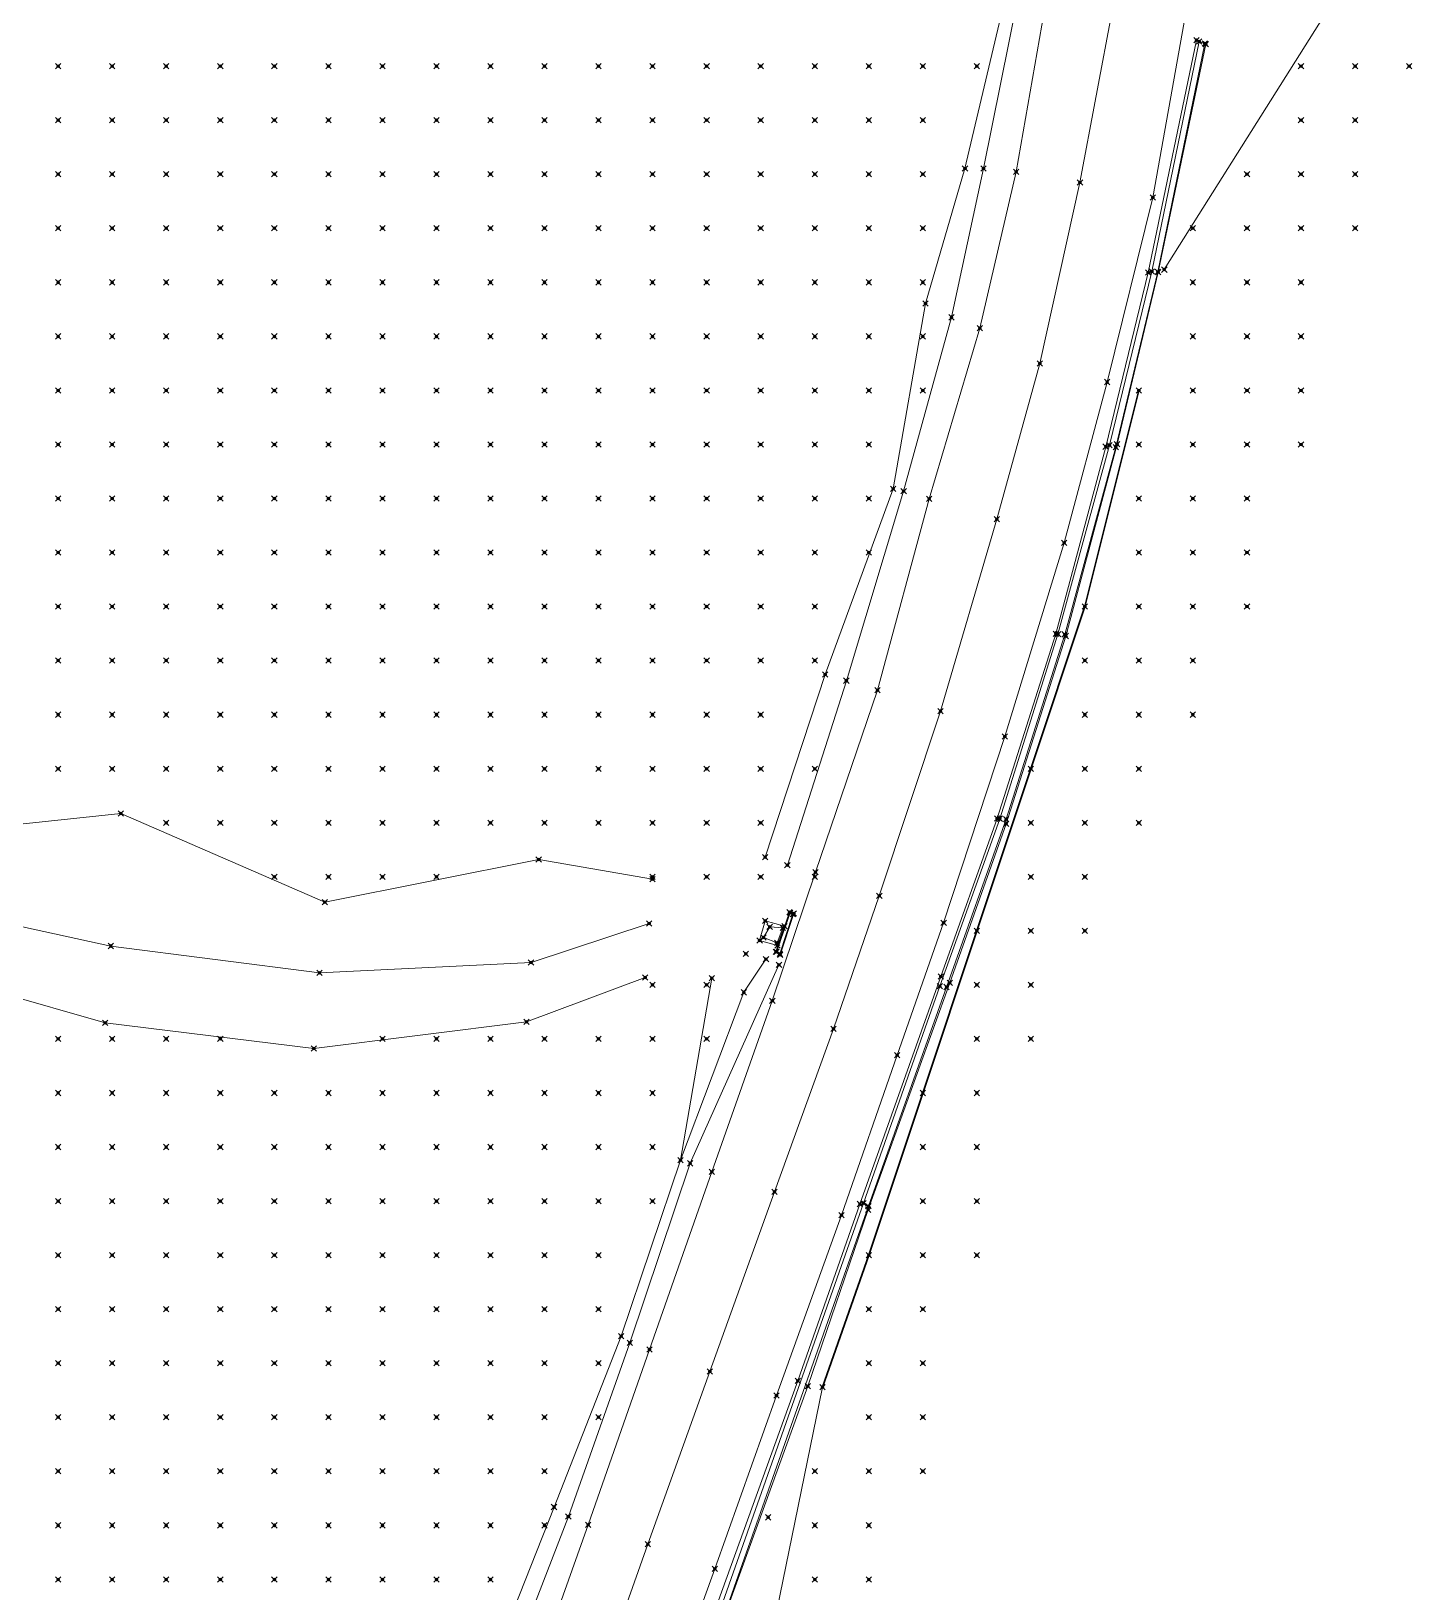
# Model space of a CAD drawing. Header units: metres. Extents: x 441556 to 446409, y 432338 to 461058.
# Drawn here: x 442507.4 to 442584, y 455935.6 to 456022.2 of the extents above; entities that cross this region are included whole.
import ezdxf

# ---------------------------------------------------------------- set-up
doc = ezdxf.new("R2010")
doc.units = ezdxf.units.M
doc.header["$MEASUREMENT"] = 0
doc.header["$PDMODE"] = 35
doc.header["$PDSIZE"] = 0.15
for name, color, linetype, lineweight in [('DTM-BRE-RevN_GRP_ CAROSABIL', 2, 'Continuous', 0), ('DTM-BRE-RevN_GRP_AX', 2, 'Continuous', 0), ('DTM-BRE-RevN_GRP_CAMERA CADERE JOS', 2, 'Continuous', 0), ('DTM-BRE-RevN_GRP_CAMERA CADERE SUS', 2, 'Continuous', 0), ('DTM-BRE-RevN_GRP_FIRUL APEI', 2, 'Continuous', 0), ('DTM-BRE-RevN_GRP_PARAPET BETON_JOS', 2, 'Continuous', 0), ('DTM-BRE-RevN_GRP_PARAPET BETON_SUS', 2, 'Continuous', 0), ('DTM-BRE-RevN_GRP_RAU', 2, 'Continuous', 0), ('DTM-BRE-RevN_GRP_TALUZ SUS', 2, 'Continuous', 0), ('DTM-BRE-RevN_YP_RevG', 1, 'Continuous', 0), ('DTM-BRE-RevN_YP_RevK_0YP', 1, 'Continuous', 0), ('DTM-BRE-RevN_YP_RevN', 1, 'Continuous', 30), ('DTM-NOK-RevN_LIDAR_co_lidar', 91, 'Continuous', 0), ('DTM-NOK-RevN_RTK', 32, 'Continuous', 0)]:
    doc.layers.add(name, color=color, linetype=linetype, lineweight=lineweight)

msp = doc.modelspace()

# ---------------------------------------------------------------- linework, layer by layer
at = {"layer": 'DTM-BRE-RevN_GRP_ CAROSABIL'}
for p, q in [((442563.741, 456024.034, 364.2799987792969), (442562.065, 456014.399, 364.4129943847656)), ((442571.392, 456022.703, 364.6199951171875), (442569.65, 456012.975, 364.7030029296875)), ((442562.065, 456014.399, 364.4129943847656), (442560.048, 456005.731, 364.3429870605469)), ((442569.65, 456012.975, 364.7030029296875), (442567.119, 456002.736, 364.6130065917969)), ((442560.048, 456005.731, 364.3429870605469), (442557.232, 455996.249, 364.4140014648438)), ((442567.119, 456002.736, 364.6130065917969), (442564.722, 455993.815, 364.6489868164062)), ((442557.232, 455996.249, 364.4140014648438), (442554.363, 455985.63, 364.4849853515625)), ((442564.722, 455993.815, 364.6489868164062), (442561.427, 455983.069, 364.6719970703125)), ((442554.363, 455985.63, 364.4849853515625), (442550.917, 455975.53, 364.5740051269531)), ((442561.427, 455983.069, 364.6719970703125), (442558.037, 455972.726, 364.7439880371094)), ((442550.917, 455975.53, 364.5740051269531), (442548.527, 455968.39, 364.6780090332031)), ((442558.037, 455972.726, 364.7439880371094), (442555.458, 455965.377, 364.7940063476562)), ((442548.527, 455968.39, 364.6780090332031), (442545.172, 455958.9, 364.7139892578125)), ((442555.458, 455965.377, 364.7940063476562), (442552.363, 455956.503, 364.8670043945312)), ((442545.172, 455958.9, 364.7139892578125), (442541.715, 455949.044, 364.7990112304688)), ((442552.363, 455956.503, 364.8670043945312), (442548.76, 455946.488, 364.8949890136719)), ((442541.715, 455949.044, 364.7990112304688), (442538.301, 455939.31, 364.8710021972656)), ((442548.76, 455946.488, 364.8949890136719), (442545.33, 455936.868, 364.8729858398438)), ((442538.301, 455939.31, 364.8710021972656), (442534.444, 455928.457, 365.0409851074219)), ((442545.33, 455936.868, 364.8729858398438), (442541.472, 455926.084, 364.9070129394531))]:
    msp.add_line(p, q, dxfattribs=at)
at = {"layer": 'DTM-BRE-RevN_GRP_AX'}
for p, q in [((442565.6040000001, 456013.808, 364.4349975585938), (442567.407, 456023.435, 364.3869934082031)), ((442563.382, 456003.769, 364.5329895019531), (442565.6040000001, 456013.808, 364.4349975585938)), ((442560.989, 455995.128, 364.5690002441406), (442563.382, 456003.769, 364.5329895019531)), ((442557.862, 455984.462, 364.5679931640625), (442560.989, 455995.128, 364.5690002441406)), ((442554.466, 455974.22, 364.6589965820312), (442557.862, 455984.462, 364.5679931640625)), ((442551.927, 455966.843, 364.718994140625), (442554.466, 455974.22, 364.6589965820312)), ((442548.654, 455957.798, 364.8219909667969), (442551.927, 455966.843, 364.718994140625)), ((442545.055, 455947.824, 364.8139953613281), (442548.654, 455957.798, 364.8219909667969)), ((442541.622, 455938.232, 364.9830017089844), (442545.055, 455947.824, 364.8139953613281)), ((442537.694, 455927.2670000001, 364.9129943847656), (442541.622, 455938.232, 364.9830017089844))]:
    msp.add_line(p, q, dxfattribs=at)
at = {"layer": 'DTM-BRE-RevN_GRP_CAMERA CADERE JOS'}
for p, q in [((442548.044, 455971.91, 362.5199890136719), (442548.381, 455972.495, 362.7309875488281)), ((442548.381, 455972.495, 362.7309875488281), (442549.112, 455972.446, 362.7019958496094)), ((442549.112, 455972.446, 362.7019958496094), (442548.794, 455971.614, 362.7109985351562)), ((442548.794, 455971.614, 362.7109985351562), (442548.044, 455971.91, 362.5199890136719))]:
    msp.add_line(p, q, dxfattribs=at)
at = {"layer": 'DTM-BRE-RevN_GRP_CAMERA CADERE SUS'}
for p, q in [((442547.824, 455971.747, 364.4970092773438), (442548.136, 455972.837, 364.3909912109375)), ((442548.136, 455972.837, 364.3909912109375), (442549.208, 455972.537, 364.5010070800781)), ((442549.208, 455972.537, 364.5010070800781), (442548.813, 455971.473, 364.5690002441406)), ((442548.813, 455971.473, 364.5690002441406), (442547.824, 455971.747, 364.4970092773438))]:
    msp.add_line(p, q, dxfattribs=at)
at = {"layer": 'DTM-BRE-RevN_GRP_FIRUL APEI'}
for p, q in [((442500.301, 455973.947, 404.9100036621094), (442511.809, 455971.436, 396.5960083007812)), ((442535.132, 455970.523, 377.4540100097656), (442541.693, 455972.684, 365.0920104980469)), ((442511.809, 455971.436, 396.5960083007812), (442523.393, 455969.948, 388.1969909667969)), ((442523.393, 455969.948, 388.1969909667969), (442535.132, 455970.523, 377.4540100097656))]:
    msp.add_line(p, q, dxfattribs=at)
at = {"layer": 'DTM-BRE-RevN_GRP_PARAPET BETON_JOS'}
for p, q in [((442569.392, 456008.815, 364.6919860839844), (442572.075, 456021.708, 364.6409912109375)), ((442572.075, 456021.708, 364.6409912109375), (442572.597, 456021.483, 365.0150146484375)), ((442572.597, 456021.483, 365.0150146484375), (442569.947, 456008.828, 364.7510070800781)), ((442567.032, 455999.148, 364.7099914550781), (442569.392, 456008.815, 364.6919860839844)), ((442569.947, 456008.828, 364.7510070800781), (442567.66, 455999.29, 364.885986328125)), ((442564.265, 455988.766, 364.7539978027344), (442567.032, 455999.148, 364.7099914550781)), ((442567.66, 455999.29, 364.885986328125), (442564.82, 455988.639, 364.6260070800781)), ((442561.007, 455978.515, 364.7560119628906), (442564.265, 455988.766, 364.7539978027344)), ((442564.82, 455988.639, 364.6260070800781), (442561.513, 455978.218, 364.7099914550781)), ((442557.876, 455969.747, 364.8510131835938), (442561.007, 455978.515, 364.7560119628906)), ((442561.513, 455978.218, 364.7099914550781), (442558.378, 455969.385, 364.8049926757812)), ((442548.73, 455971.107, 364.6520080566406), (442549.482, 455973.313, 364.5820007324219)), ((442549.721, 455973.24, 364.6659851074219), (442548.965, 455970.95, 364.6380004882812)), ((442549.482, 455973.313, 364.5820007324219), (442549.721, 455973.24, 364.6659851074219)), ((442548.965, 455970.95, 364.6380004882812), (442548.73, 455971.107, 364.6520080566406)), ((442553.38, 455957.116, 364.9330139160156), (442557.876, 455969.747, 364.8510131835938)), ((442558.378, 455969.385, 364.8049926757812), (442553.847, 455956.805, 364.9219970703125)), ((442549.943, 455947.303, 364.9309997558594), (442553.38, 455957.116, 364.9330139160156)), ((442553.847, 455956.805, 364.9219970703125), (442550.496, 455947.002, 364.8619995117188)), ((442545.461, 455934.907, 364.8429870605469), (442549.943, 455947.303, 364.9309997558594)), ((442550.496, 455947.002, 364.8619995117188), (442546.005, 455934.597, 365.3240051269531))]:
    msp.add_line(p, q, dxfattribs=at)
at = {"layer": 'DTM-BRE-RevN_GRP_PARAPET BETON_SUS'}
for p, q in [((442569.589, 456008.876, 365.2139892578125), (442572.221, 456021.634, 365.1419982910156)), ((442572.221, 456021.634, 365.1419982910156), (442572.529, 456021.519, 365.18798828125)), ((442572.529, 456021.519, 365.18798828125), (442569.922, 456008.857, 365.18798828125)), ((442567.247, 455999.231, 365.22900390625), (442569.589, 456008.876, 365.2139892578125)), ((442569.922, 456008.857, 365.18798828125), (442567.592, 455999.126, 365.2420043945312)), ((442564.383, 455988.738, 365.2680053710938), (442567.247, 455999.231, 365.22900390625)), ((442567.592, 455999.126, 365.2420043945312), (442564.756, 455988.732, 365.2260131835938)), ((442561.157, 455978.503, 365.2619934082031), (442564.383, 455988.738, 365.2680053710938)), ((442564.756, 455988.732, 365.2260131835938), (442561.501, 455978.4790000001, 365.2720031738281)), ((442557.83, 455969.2, 365.3200073242188), (442561.157, 455978.503, 365.2619934082031)), ((442561.501, 455978.4790000001, 365.2720031738281), (442558.194, 455969.159, 365.3089904785156)), ((442548.7589882986, 455971.1101731133, 364.9559936523438), (442549.514, 455973.278, 364.8699951171875)), ((442549.67, 455973.21, 364.8059997558594), (442548.942, 455971.008, 364.8989868164062)), ((442549.514, 455973.278, 364.8699951171875), (442549.67, 455973.21, 364.8059997558594)), ((442548.942, 455971.008, 364.8989868164062), (442548.7589882986, 455971.1101731133, 364.9559936523438)), ((442553.584, 455957.157, 365.2950134277344), (442557.83, 455969.2, 365.3200073242188)), ((442558.194, 455969.159, 365.3089904785156), (442553.857, 455957.003, 365.3420104980469)), ((442545.661, 455934.711, 365.3330078125), (442553.584, 455957.157, 365.2950134277344)), ((442553.857, 455957.003, 365.3420104980469), (442545.946, 455934.542, 365.3890075683594))]:
    msp.add_line(p, q, dxfattribs=at)
at = {"layer": 'DTM-BRE-RevN_GRP_RAU'}
for p, q in [((442500.569, 455977.537, 408.010009765625), (442512.359, 455978.795, 400.1130065917969)), ((442512.359, 455978.795, 400.1130065917969), (442523.686, 455973.868, 391.1629943847656)), ((442523.686, 455973.868, 391.1629943847656), (442535.558, 455976.231, 382.0060119628906)), ((442535.558, 455976.231, 382.0060119628906), (442541.878, 455975.151, 365.7229919433594)), ((442500.04, 455970.457, 407.9100036621094), (442511.49, 455967.172, 397.8370056152344)), ((442534.885, 455967.222, 379.5920104980469), (442541.47, 455969.693, 366.8810119628906)), ((442511.49, 455967.172, 397.8370056152344), (442523.08, 455965.753, 390.6109924316406)), ((442523.08, 455965.753, 390.6109924316406), (442534.885, 455967.222, 379.5920104980469))]:
    msp.add_line(p, q, dxfattribs=at)
at = {"layer": 'DTM-BRE-RevN_GRP_TALUZ SUS'}
for p, q in [((442579.706, 456023.966, 364.0289916992188), (442570.286, 456008.973, 364.3789978027344)), ((442548.322, 455932.347, 364.9070129394531), (442551.318, 455946.951, 364.9129943847656))]:
    msp.add_line(p, q, dxfattribs=at)
at = {"layer": 'DTM-BRE-RevN_YP_RevG'}
for p, q in [((442543.428, 455959.548, 365.0270080566406), (442545.165, 455969.657, 365.2659912109375)), ((442540.134, 455949.779, 367.3949890136719), (442543.428, 455959.548, 365.0270080566406)), ((442543.968, 455959.376, 364.5509948730469), (442540.614, 455949.414, 364.7120056152344)), ((442536.41, 455940.301, 367.364990234375), (442540.134, 455949.779, 367.3949890136719)), ((442540.614, 455949.414, 364.7120056152344), (442537.205, 455939.776, 364.8609924316406)), ((442532.033, 455929.192, 367.2980041503906), (442536.41, 455940.301, 367.364990234375)), ((442537.205, 455939.776, 364.8609924316406), (442533.076, 455929.072, 364.9639892578125))]:
    msp.add_line(p, q, dxfattribs=at)
at = {"layer": 'DTM-BRE-RevN_YP_RevK_0YP'}
for p, q in [((442559.222, 456014.586, 364.9909973144531), (442561.564, 456024.492, 364.9580078125)), ((442562.226, 456024.373, 364.2569885253906), (442560.254, 456014.588, 364.1919860839844)), ((442557.034, 456007.091, 364.8630065917969), (442559.222, 456014.586, 364.9909973144531)), ((442560.254, 456014.588, 364.1919860839844), (442558.468, 456006.327, 364.3290100097656)), ((442555.236, 455996.81, 364.5740051269531), (442557.034, 456007.091, 364.8630065917969)), ((442558.468, 456006.327, 364.3290100097656), (442555.816, 455996.677, 364.3370056152344)), ((442551.465, 455986.503, 364.5119934082031), (442555.236, 455996.81, 364.5740051269531)), ((442555.816, 455996.677, 364.3370056152344), (442552.636, 455986.161, 364.322998046875)), ((442548.123, 455976.363, 364.68798828125), (442551.465, 455986.503, 364.5119934082031)), ((442552.636, 455986.161, 364.322998046875), (442549.362, 455975.922, 364.4469909667969)), ((442546.942, 455968.865, 364.6159973144531), (442548.175, 455970.712, 364.635986328125)), ((442548.896, 455970.387, 364.5969848632812), (442543.968, 455959.376, 364.5509948730469)), ((442543.428, 455959.548, 365.0270080566406), (442546.942, 455968.865, 364.6159973144531))]:
    msp.add_line(p, q, dxfattribs=at)
at = {"layer": 'DTM-BRE-RevN_YP_RevN', "extrusion": (0.7907459563273259, -0.2863109013957771, 0.5410609025737496), "elevation": 219597.3127336442, "flags": 128}
msp.add_lwpolyline([(579412.0531968952, -140853.2778444494), (579421.5350305472, -140852.8295429079), (579433.837314072, -140850.4918358001)], dxfattribs=at)
at = {"layer": 'DTM-BRE-RevN_YP_RevN', "extrusion": (0.9483399261526555, -0.3166053353322744, 0.02030876913833516), "elevation": 275341.2581265474, "flags": 128}
msp.add_lwpolyline([(572661.1248431598, -5232.671248650562), (572651.640224955, -5232.712321656893), (572642.1488899735, -5233.321331425394), (572632.6706718748, -5233.325375259679), (572624.906912721, -5228.0072923513)], dxfattribs=at)
at = {"layer": 'DTM-NOK-RevN_LIDAR_co_lidar'}
for p in [(442508.889, 456020.2670000001, 412.1659851074219), (442511.888, 456020.2670000001, 409.9049987792969), (442514.888, 456020.2670000001, 407.6990051269531), (442517.887, 456020.2670000001, 405.1480102539062), (442520.886, 456020.2670000001, 402.7579956054688), (442523.886, 456020.2670000001, 400.8489990234375), (442526.885, 456020.2670000001, 399.5979919433594), (442529.884, 456020.2670000001, 398.2820129394531), (442532.884, 456020.2670000001, 396.9729919433594), (442535.883, 456020.2670000001, 395.6929931640625), (442538.882, 456020.2670000001, 394.2839965820312), (442541.882, 456020.2670000001, 392.6380004882812), (442544.881, 456020.2670000001, 390.614990234375), (442547.88, 456020.2670000001, 388.0530090332031), (442550.88, 456020.2670000001, 385.635009765625), (442553.879, 456020.2670000001, 377.1300048828125), (442556.878, 456020.2670000001, 370.8800048828125), (442559.878, 456020.2670000001, 366.4840087890625), (442577.874, 456020.2670000001, 364.1080017089844), (442580.873, 456020.2670000001, 362.2919921875), (442583.873, 456020.2670000001, 359.2780151367188), (442508.889, 456017.2670000001, 409.9800109863281), (442511.888, 456017.2670000001, 407.6419982910156), (442514.888, 456017.2670000001, 405.5700073242188), (442517.887, 456017.2670000001, 403.2300109863281), (442520.886, 456017.2670000001, 401.1189880371094), (442523.886, 456017.2670000001, 399.4540100097656), (442526.885, 456017.2670000001, 398.2669982910156), (442529.884, 456017.2670000001, 396.93798828125), (442532.884, 456017.2670000001, 394.9729919433594), (442535.883, 456017.2670000001, 393.1530151367188), (442538.882, 456017.2670000001, 391.6690063476562), (442541.882, 456017.2670000001, 390.1300048828125), (442544.881, 456017.2670000001, 389.5239868164062), (442547.88, 456017.2670000001, 387.5570068359375), (442550.88, 456017.2670000001, 383.3609924316406), (442553.879, 456017.2670000001, 375.3720092773438), (442556.878, 456017.2670000001, 369.2579956054688), (442577.874, 456017.2670000001, 363.0169982910156), (442580.873, 456017.2670000001, 360.6990051269531), (442508.889, 456014.268, 409.2309875488281), (442511.888, 456014.268, 406.6990051269531), (442514.888, 456014.268, 404.2929992675781), (442517.887, 456014.268, 402.0480041503906), (442520.886, 456014.268, 400.0169982910156), (442523.886, 456014.268, 398.260986328125), (442526.885, 456014.268, 396.8450012207031), (442529.884, 456014.268, 395.0870056152344), (442532.884, 456014.268, 392.9670104980469), (442535.883, 456014.268, 390.760009765625), (442538.882, 456014.268, 388.9450073242188), (442541.882, 456014.268, 387.4769897460938), (442544.881, 456014.268, 387.4110107421875), (442547.88, 456014.268, 385.93701171875), (442550.88, 456014.268, 381.3469848632812), (442553.879, 456014.268, 373.1270141601562), (442556.878, 456014.268, 367.6419982910156), (442574.875, 456014.268, 363.8139953613281), (442577.874, 456014.268, 361.8970031738281), (442580.873, 456014.268, 359.3940124511719), (442508.889, 456011.269, 408.8819885253906), (442511.888, 456011.269, 406.1489868164062), (442514.888, 456011.269, 403.5929870605469), (442517.887, 456011.269, 401.2950134277344), (442520.886, 456011.269, 399.1300048828125), (442523.886, 456011.269, 397.0549926757812), (442526.885, 456011.269, 395.2049865722656), (442529.884, 456011.269, 393.0159912109375), (442532.884, 456011.269, 390.9599914550781), (442535.883, 456011.269, 388.6440124511719), (442538.882, 456011.269, 386.7720031738281), (442541.882, 456011.269, 385.0280151367188), (442544.881, 456011.269, 384.3179931640625), (442547.88, 456011.269, 382.9240112304688), (442550.88, 456011.269, 379.0289916992188), (442553.879, 456011.269, 370.8810119628906), (442556.878, 456011.269, 366.47900390625), (442571.875, 456011.269, 364.2730102539062), (442574.875, 456011.269, 362.7489929199219), (442577.874, 456011.269, 360.4179992675781), (442580.873, 456011.269, 357.8359985351562), (442508.889, 456008.269, 408.9750061035156), (442511.888, 456008.269, 406.0119934082031), (442514.888, 456008.269, 403.2000122070312), (442517.887, 456008.269, 400.510009765625), (442520.886, 456008.269, 398.1969909667969), (442523.886, 456008.269, 396.0440063476562), (442526.885, 456008.269, 393.6960144042969), (442529.884, 456008.269, 391.3630065917969), (442532.884, 456008.269, 389.0769958496094), (442535.883, 456008.269, 386.8450012207031), (442538.882, 456008.269, 384.697998046875), (442541.882, 456008.269, 382.8580017089844), (442544.881, 456008.269, 381.4259948730469), (442547.88, 456008.269, 379.6619873046875), (442550.88, 456008.269, 374.9469909667969), (442553.879, 456008.269, 368.5339965820312), (442556.878, 456008.269, 365.5379943847656), (442571.875, 456008.269, 362.9450073242188), (442574.875, 456008.269, 361.4010009765625), (442577.874, 456008.269, 359.0559997558594), (442508.889, 456005.27, 409.843994140625), (442511.888, 456005.27, 406.8340148925781), (442514.888, 456005.27, 403.5950012207031), (442517.887, 456005.27, 400.3460083007812), (442520.886, 456005.27, 397.9159851074219), (442523.886, 456005.27, 395.7640075683594), (442526.885, 456005.27, 393.3340148925781), (442529.884, 456005.27, 390.5180053710938), (442532.884, 456005.27, 387.8989868164062), (442535.883, 456005.27, 385.5750122070312), (442538.882, 456005.27, 383.2470092773438), (442541.882, 456005.27, 381.114990234375), (442544.881, 456005.27, 378.89599609375), (442547.88, 456005.27, 375.3869934082031), (442550.88, 456005.27, 370.7120056152344), (442553.879, 456005.27, 366.8529968261719), (442556.878, 456005.27, 365.0390014648438), (442571.875, 456005.27, 361.39599609375), (442574.875, 456005.27, 359.6969909667969), (442577.874, 456005.27, 357.5549926757812), (442508.889, 456002.271, 410.4020080566406), (442511.888, 456002.271, 407.697998046875), (442514.888, 456002.271, 404.5820007324219), (442517.887, 456002.271, 400.947998046875), (442520.886, 456002.271, 397.8770141601562), (442523.886, 456002.271, 395.8970031738281), (442526.885, 456002.271, 394.0719909667969), (442529.884, 456002.271, 391.0960083007812), (442532.884, 456002.271, 388.0599975585938), (442535.883, 456002.271, 385.1270141601562), (442538.882, 456002.271, 382.4509887695312), (442541.882, 456002.271, 380.1390075683594), (442544.881, 456002.271, 376.2730102539062), (442547.88, 456002.271, 371.4259948730469), (442550.88, 456002.271, 368.0969848632812), (442553.879, 456002.271, 365.8890075683594), (442556.878, 456002.271, 364.7640075683594), (442568.876, 456002.271, 362.5929870605469), (442571.875, 456002.271, 360.052001953125), (442574.875, 456002.271, 358.0490112304688), (442577.874, 456002.271, 356.3250122070312), (442508.889, 455999.271, 410.3970031738281), (442511.888, 455999.271, 407.8760070800781), (442514.888, 455999.271, 404.9710083007812), (442517.887, 455999.271, 401.4159851074219), (442520.886, 455999.271, 398.0079956054688), (442523.886, 455999.271, 395.9030151367188), (442526.885, 455999.271, 394.6919860839844), (442529.884, 455999.271, 392.0020141601562), (442532.884, 455999.271, 388.8479919433594), (442535.883, 455999.271, 385.6409912109375), (442538.882, 455999.271, 382.6000061035156), (442541.882, 455999.271, 379.8420104980469), (442544.881, 455999.271, 374.4909973144531), (442547.88, 455999.271, 369.4070129394531), (442550.88, 455999.271, 366.7539978027344), (442553.879, 455999.271, 365.3110046386719), (442568.876, 455999.271, 361.4979858398438), (442571.875, 455999.271, 358.8009948730469), (442574.875, 455999.271, 356.8919982910156), (442577.874, 455999.271, 355.6239929199219), (442508.889, 455996.272, 409.6709899902344), (442511.888, 455996.272, 407.0790100097656), (442514.888, 455996.272, 404.4280090332031), (442517.887, 455996.272, 401.1069946289062), (442520.886, 455996.272, 397.7349853515625), (442523.886, 455996.272, 395.6700134277344), (442526.885, 455996.272, 394.75), (442529.884, 455996.272, 392.4230041503906), (442532.884, 455996.272, 389.6080017089844), (442535.883, 455996.272, 386.4809875488281), (442538.882, 455996.272, 383.3150024414062), (442541.882, 455996.272, 379.9419860839844), (442544.881, 455996.272, 373.7049865722656), (442547.88, 455996.272, 368.468994140625), (442550.88, 455996.272, 365.7019958496094), (442553.879, 455996.272, 364.7990112304688), (442568.876, 455996.272, 359.677001953125), (442571.875, 455996.272, 357.6390075683594), (442574.875, 455996.272, 356.0610046386719), (442508.889, 455993.273, 408.5480041503906), (442511.888, 455993.273, 405.6170043945312), (442514.888, 455993.273, 403.0830078125), (442517.887, 455993.273, 400.1019897460938), (442520.886, 455993.273, 396.9360046386719), (442523.886, 455993.273, 395.3269958496094), (442526.885, 455993.273, 394.3510131835938), (442529.884, 455993.273, 392.0899963378906), (442532.884, 455993.273, 389.5079956054688), (442535.883, 455993.273, 386.6589965820312), (442538.882, 455993.273, 383.552001953125), (442541.882, 455993.273, 379.5979919433594), (442544.881, 455993.273, 373.0719909667969), (442547.88, 455993.273, 367.2479858398438), (442550.88, 455993.273, 364.9809875488281), (442553.879, 455993.273, 364.510986328125), (442568.876, 455993.273, 358.1119995117188), (442571.875, 455993.273, 356.6789855957031), (442574.875, 455993.273, 355.5199890136719), (442508.889, 455990.273, 407.5119934082031), (442511.888, 455990.273, 404.18701171875), (442514.888, 455990.273, 401.5230102539062), (442517.887, 455990.273, 398.9289855957031), (442520.886, 455990.273, 396.4039916992188), (442523.886, 455990.273, 395.0180053710938), (442526.885, 455990.273, 393.5299987792969), (442529.884, 455990.273, 391.0790100097656), (442532.884, 455990.273, 388.3779907226562), (442535.883, 455990.273, 385.8689880371094), (442538.882, 455990.273, 382.8559875488281), (442541.882, 455990.273, 378.0350036621094), (442544.881, 455990.273, 370.4410095214844), (442547.88, 455990.273, 365.8269958496094), (442550.88, 455990.273, 364.8250122070312), (442565.877, 455990.273, 360.6270141601562), (442568.876, 455990.273, 357.0920104980469), (442571.875, 455990.273, 355.9750061035156), (442574.875, 455990.273, 355.1480102539062), (442508.889, 455987.274, 406.4360046386719), (442511.888, 455987.274, 403.0199890136719), (442514.888, 455987.274, 400.2669982910156), (442517.887, 455987.274, 397.9509887695312), (442520.886, 455987.274, 396.1709899902344), (442523.886, 455987.274, 394.6210021972656), (442526.885, 455987.274, 392.5530090332031), (442529.884, 455987.274, 389.8420104980469), (442532.884, 455987.274, 386.9719848632812), (442535.883, 455987.274, 384.5440063476562), (442538.882, 455987.274, 381.8240051269531), (442541.882, 455987.274, 375.4349975585938), (442544.881, 455987.274, 367.0379943847656), (442547.88, 455987.274, 364.9259948730469), (442550.88, 455987.274, 364.7940063476562), (442565.877, 455987.274, 359.1189880371094), (442568.876, 455987.274, 356.3210144042969), (442571.875, 455987.274, 355.6579895019531), (442508.889, 455984.274, 405.2080078125), (442511.888, 455984.274, 401.9070129394531), (442514.888, 455984.274, 399.1579895019531), (442517.887, 455984.274, 397.1400146484375), (442520.886, 455984.274, 395.6520080566406), (442523.886, 455984.274, 393.9240112304688), (442526.885, 455984.274, 391.5820007324219), (442529.884, 455984.274, 388.7439880371094), (442532.884, 455984.274, 385.8559875488281), (442535.883, 455984.274, 383.3800048828125), (442538.882, 455984.274, 380.8429870605469), (442541.882, 455984.274, 373.2000122070312), (442544.881, 455984.274, 365.8190002441406), (442547.88, 455984.274, 364.6929931640625), (442565.877, 455984.274, 357.5589904785156), (442568.876, 455984.274, 355.8429870605469), (442571.875, 455984.274, 355.4119873046875), (442508.889, 455981.275, 403.9549865722656), (442511.888, 455981.275, 400.7990112304688), (442514.888, 455981.275, 398.1530151367188), (442517.887, 455981.275, 396.3940124511719), (442520.886, 455981.275, 394.8949890136719), (442523.886, 455981.275, 392.9349975585938), (442526.885, 455981.275, 390.3940124511719), (442529.884, 455981.275, 387.7690124511719), (442532.884, 455981.275, 385.0459899902344), (442535.883, 455981.275, 382.6570129394531), (442538.882, 455981.275, 379.4129943847656), (442541.882, 455981.275, 371.4309997558594), (442544.881, 455981.275, 365.468994140625), (442547.88, 455981.275, 364.7579956054688), (442550.88, 455981.275, 364.6119995117188), (442562.877, 455981.275, 360.25), (442565.877, 455981.275, 356.6159973144531), (442568.876, 455981.275, 355.4330139160156), (442514.888, 455978.276, 397.3410034179688), (442517.887, 455978.276, 395.7059936523438), (442520.886, 455978.276, 394.135986328125), (442523.886, 455978.276, 391.7980041503906), (442526.885, 455978.276, 389.0280151367188), (442529.884, 455978.276, 386.5679931640625), (442532.884, 455978.276, 384.1229858398438), (442535.883, 455978.276, 381.8460083007812), (442538.882, 455978.276, 377.7760009765625), (442541.882, 455978.276, 368.6029968261719), (442544.881, 455978.276, 365.114013671875), (442547.88, 455978.276, 364.8500061035156), (442562.877, 455978.276, 359.0849914550781), (442565.877, 455978.276, 356.1289978027344), (442568.876, 455978.276, 355.2049865722656), (442520.886, 455975.276, 393.343994140625), (442523.886, 455975.276, 390.7999877929688), (442526.885, 455975.276, 387.739990234375), (442529.884, 455975.276, 385.0369873046875), (442541.882, 455975.276, 366.9679870605469), (442544.881, 455975.276, 365.0969848632812), (442547.88, 455975.276, 364.7250061035156), (442550.88, 455975.276, 364.7229919433594), (442562.877, 455975.276, 357.4970092773438), (442565.877, 455975.276, 355.6839904785156), (442559.878, 455972.277, 360.2090148925781), (442562.877, 455972.277, 356.6419982910156), (442565.877, 455972.277, 355.3779907226562), (442541.882, 455969.278, 366.6530151367188), (442544.881, 455969.278, 365.5750122070312), (442559.878, 455969.278, 358.6759948730469), (442562.877, 455969.278, 355.9339904785156), (442508.889, 455966.278, 400.0029907226562), (442511.888, 455966.278, 397.4909973144531), (442514.888, 455966.278, 395.7940063476562), (442517.887, 455966.278, 394.2489929199219), (442526.885, 455966.278, 386.4360046386719), (442529.884, 455966.278, 383.4330139160156), (442532.884, 455966.278, 380.7120056152344), (442535.883, 455966.278, 377.1929931640625), (442538.882, 455966.278, 372.5199890136719), (442541.882, 455966.278, 366.0960083007812), (442544.881, 455966.278, 365.3670043945312), (442559.878, 455966.278, 357.4530029296875), (442562.877, 455966.278, 355.5650024414062), (442508.889, 455963.279, 400.4289855957031), (442511.888, 455963.279, 397.6700134277344), (442514.888, 455963.279, 395.7640075683594), (442517.887, 455963.279, 394.5700073242188), (442520.886, 455963.279, 392.4460144042969), (442523.886, 455963.279, 389.3450012207031), (442526.885, 455963.279, 386.0400085449219), (442529.884, 455963.279, 382.9460144042969), (442532.884, 455963.279, 379.7850036621094), (442535.883, 455963.279, 375.8259887695312), (442538.882, 455963.279, 370.25), (442541.882, 455963.279, 365.9129943847656), (442556.878, 455963.279, 359.6029968261719), (442559.878, 455963.279, 356.4349975585938), (442508.889, 455960.28, 400.1889953613281), (442511.888, 455960.28, 397.3500061035156), (442514.888, 455960.28, 395.5339965820312), (442517.887, 455960.28, 394.4660034179688), (442520.886, 455960.28, 392.5849914550781), (442523.886, 455960.28, 389.0799865722656), (442526.885, 455960.28, 385.2789916992188), (442529.884, 455960.28, 382.0960083007812), (442532.884, 455960.28, 379.2019958496094), (442535.883, 455960.28, 375.6830139160156), (442538.882, 455960.28, 369.0820007324219), (442541.882, 455960.28, 366.2420043945312), (442556.878, 455960.28, 358.27099609375), (442559.878, 455960.28, 355.9609985351562), (442508.889, 455957.28, 399.4240112304688), (442511.888, 455957.28, 396.9049987792969), (442514.888, 455957.28, 395.1719970703125), (442517.887, 455957.28, 393.7409973144531), (442520.886, 455957.28, 391.6319885253906), (442523.886, 455957.28, 388.4819946289062), (442526.885, 455957.28, 385.3989868164062), (442529.884, 455957.28, 382.5039978027344), (442532.884, 455957.28, 379.3070068359375), (442535.883, 455957.28, 375.9119873046875), (442538.882, 455957.28, 369.2780151367188), (442541.882, 455957.28, 365.7879943847656), (442556.878, 455957.28, 357.125), (442559.878, 455957.28, 355.4620056152344), (442508.889, 455954.281, 399.1019897460938), (442511.888, 455954.281, 396.6400146484375), (442514.888, 455954.281, 394.4660034179688), (442517.887, 455954.281, 392.4830017089844), (442520.886, 455954.281, 390.2149963378906), (442523.886, 455954.281, 387.1589965820312), (442526.885, 455954.281, 384.8309936523438), (442529.884, 455954.281, 382.4859924316406), (442532.884, 455954.281, 379.7260131835938), (442535.883, 455954.281, 375.3890075683594), (442538.882, 455954.281, 369.1520080566406), (442553.879, 455954.281, 359.5960083007812), (442556.878, 455954.281, 356.3789978027344), (442559.878, 455954.281, 355.156005859375), (442508.889, 455951.282, 398.5199890136719), (442511.888, 455951.282, 396.1489868164062), (442514.888, 455951.282, 394.0169982910156), (442517.887, 455951.282, 391.6900024414062), (442520.886, 455951.282, 389.2659912109375), (442523.886, 455951.282, 386.6380004882812), (442526.885, 455951.282, 383.9320068359375), (442529.884, 455951.282, 381.4609985351562), (442532.884, 455951.282, 378.9909973144531), (442535.883, 455951.282, 374.60400390625), (442538.882, 455951.282, 368.4620056152344), (442553.879, 455951.282, 358.0350036621094), (442556.878, 455951.282, 355.7640075683594), (442508.889, 455948.282, 397.7690124511719), (442511.888, 455948.282, 395.5190124511719), (442514.888, 455948.282, 393.2149963378906), (442517.887, 455948.282, 390.7919921875), (442520.886, 455948.282, 388.2529907226562), (442523.886, 455948.282, 385.6380004882812), (442526.885, 455948.282, 383.2349853515625), (442529.884, 455948.282, 380.7489929199219), (442532.884, 455948.282, 378.0429992675781), (442535.883, 455948.282, 372.8999938964844), (442538.882, 455948.282, 366.739013671875), (442553.879, 455948.282, 357.9570007324219), (442556.878, 455948.282, 355.3819885253906), (442508.889, 455945.283, 396.7630004882812), (442511.888, 455945.283, 394.843994140625), (442514.888, 455945.283, 392.7460021972656), (442517.887, 455945.283, 390.2460021972656), (442520.886, 455945.283, 387.5320129394531), (442523.886, 455945.283, 384.8789978027344), (442526.885, 455945.283, 382.3810119628906), (442529.884, 455945.283, 379.7770080566406), (442532.884, 455945.283, 376.5350036621094), (442535.883, 455945.283, 370.4049987792969), (442538.882, 455945.283, 365.5830078125), (442553.879, 455945.283, 360.0090026855469), (442556.878, 455945.283, 356.0079956054688), (442508.889, 455942.284, 395.5249938964844), (442511.888, 455942.284, 393.5130004882812), (442514.888, 455942.284, 391.6239929199219), (442517.887, 455942.284, 389.510986328125), (442520.886, 455942.284, 386.9630126953125), (442523.886, 455942.284, 384.3779907226562), (442526.885, 455942.284, 381.7680053710938), (442529.884, 455942.284, 378.8330078125), (442532.884, 455942.284, 374.6069946289062), (442535.883, 455942.284, 368.7900085449219), (442550.88, 455942.284, 364.9500122070312), (442553.879, 455942.284, 362.3200073242188), (442556.878, 455942.284, 358.5029907226562), (442508.889, 455939.284, 394.7990112304688), (442511.888, 455939.284, 392.2879943847656), (442514.888, 455939.284, 389.9719848632812), (442517.887, 455939.284, 388.0440063476562), (442520.886, 455939.284, 386.0669860839844), (442523.886, 455939.284, 383.7160034179688), (442526.885, 455939.284, 380.7340087890625), (442529.884, 455939.284, 377.5220031738281), (442532.884, 455939.284, 372.2579956054688), (442535.883, 455939.284, 366.8269958496094), (442550.88, 455939.284, 364.9590148925781), (442553.879, 455939.284, 362.3160095214844), (442508.889, 455936.285, 394.6440124511719), (442511.888, 455936.285, 391.8550109863281), (442514.888, 455936.285, 388.7650146484375), (442517.887, 455936.285, 386.3450012207031), (442520.886, 455936.285, 384.4020080566406), (442523.886, 455936.285, 382.3940124511719), (442526.885, 455936.285, 379.3529968261719), (442529.884, 455936.285, 375.4609985351562), (442532.884, 455936.285, 369.4089965820312), (442550.88, 455936.285, 364.9549865722656), (442553.879, 455936.285, 361.0119934082031)]:
    msp.add_point(p, dxfattribs=at)
at = {"layer": 'DTM-NOK-RevN_RTK'}
for p in [(442572.075, 456021.708, 364.6409912109375), (442572.221, 456021.634, 365.1419982910156), (442572.529, 456021.519, 365.18798828125), (442572.597, 456021.483, 365.0150146484375), (442559.222, 456014.586, 364.9909973144531), (442560.254, 456014.588, 364.1919860839844), (442562.065, 456014.399, 364.4129943847656), (442565.6040000001, 456013.808, 364.4349975585938), (442569.65, 456012.975, 364.7030029296875), (442569.392, 456008.815, 364.6919860839844), (442569.589, 456008.876, 365.2139892578125), (442569.922, 456008.857, 365.18798828125), (442569.947, 456008.828, 364.7510070800781), (442570.286, 456008.973, 364.3789978027344), (442557.034, 456007.091, 364.8630065917969), (442558.468, 456006.327, 364.3290100097656), (442560.048, 456005.731, 364.3429870605469), (442563.382, 456003.769, 364.5329895019531), (442567.119, 456002.736, 364.6130065917969), (442567.032, 455999.148, 364.7099914550781), (442567.247, 455999.231, 365.22900390625), (442567.592, 455999.126, 365.2420043945312), (442567.66, 455999.29, 364.885986328125), (442555.236, 455996.81, 364.5740051269531), (442555.816, 455996.677, 364.3370056152344), (442557.232, 455996.249, 364.4140014648438), (442560.989, 455995.128, 364.5690002441406), (442564.722, 455993.815, 364.6489868164062), (442564.265, 455988.766, 364.7539978027344), (442564.383, 455988.738, 365.2680053710938), (442564.756, 455988.732, 365.2260131835938), (442564.82, 455988.639, 364.6260070800781), (442551.465, 455986.503, 364.5119934082031), (442552.636, 455986.161, 364.322998046875), (442554.363, 455985.63, 364.4849853515625), (442557.862, 455984.462, 364.5679931640625), (442561.427, 455983.069, 364.6719970703125), (442512.359, 455978.795, 400.1130065917969), (442561.007, 455978.515, 364.7560119628906), (442561.157, 455978.503, 365.2619934082031), (442561.501, 455978.4790000001, 365.2720031738281), (442561.513, 455978.218, 364.7099914550781), (442548.123, 455976.363, 364.68798828125), (442535.558, 455976.231, 382.0060119628906), (442549.362, 455975.922, 364.4469909667969), (442550.917, 455975.53, 364.5740051269531), (442541.878, 455975.151, 365.7229919433594), (442523.686, 455973.868, 391.1629943847656), (442554.466, 455974.22, 364.6589965820312), (442549.482, 455973.313, 364.5820007324219), (442549.514, 455973.278, 364.8699951171875), (442549.67, 455973.21, 364.8059997558594), (442549.721, 455973.24, 364.6659851074219), (442541.693, 455972.684, 365.0920104980469), (442548.136, 455972.837, 364.3909912109375), (442548.381, 455972.495, 362.7309875488281), (442549.112, 455972.446, 362.7019958496094), (442549.208, 455972.537, 364.5010070800781), (442558.037, 455972.726, 364.7439880371094), (442511.809, 455971.436, 396.5960083007812), (442547.824, 455971.747, 364.4970092773438), (442548.044, 455971.91, 362.5199890136719), (442548.794, 455971.614, 362.7109985351562), (442548.813, 455971.473, 364.5690002441406), (442535.132, 455970.523, 377.4540100097656), (442547.056, 455971.003, 364.6640014648438), (442548.175, 455970.712, 364.635986328125), (442548.73, 455971.107, 364.6520080566406), (442548.7589882986, 455971.1101731133, 364.9559936523438), (442548.896, 455970.387, 364.5969848632812), (442548.942, 455971.008, 364.8989868164062), (442548.965, 455970.95, 364.6380004882812), (442523.393, 455969.948, 388.1969909667969), (442541.47, 455969.693, 366.8810119628906), (442545.165, 455969.657, 365.2659912109375), (442557.876, 455969.747, 364.8510131835938), (442546.942, 455968.865, 364.6159973144531), (442557.83, 455969.2, 365.3200073242188), (442558.194, 455969.159, 365.3089904785156), (442558.378, 455969.385, 364.8049926757812), (442548.527, 455968.39, 364.6780090332031), (442511.49, 455967.172, 397.8370056152344), (442534.885, 455967.222, 379.5920104980469), (442551.927, 455966.843, 364.718994140625), (442523.08, 455965.753, 390.6109924316406), (442555.458, 455965.377, 364.7940063476562), (442543.428, 455959.548, 365.0270080566406), (442543.968, 455959.376, 364.5509948730469), (442545.172, 455958.9, 364.7139892578125), (442548.654, 455957.798, 364.8219909667969), (442552.363, 455956.503, 364.8670043945312), (442553.38, 455957.116, 364.9330139160156), (442553.584, 455957.157, 365.2950134277344), (442553.847, 455956.805, 364.9219970703125), (442553.857, 455957.003, 365.3420104980469), (442540.134, 455949.779, 367.3949890136719), (442540.614, 455949.414, 364.7120056152344), (442541.715, 455949.044, 364.7990112304688), (442545.055, 455947.824, 364.8139953613281), (442549.943, 455947.303, 364.9309997558594), (442550.496, 455947.002, 364.8619995117188), (442551.318, 455946.951, 364.9129943847656), (442548.76, 455946.488, 364.8949890136719), (442536.41, 455940.301, 367.364990234375), (442537.205, 455939.776, 364.8609924316406), (442538.301, 455939.31, 364.8710021972656), (442548.292, 455939.73, 365.114990234375), (442541.622, 455938.232, 364.9830017089844), (442545.33, 455936.868, 364.8729858398438)]:
    msp.add_point(p, dxfattribs=at)

doc.saveas('drawing.dxf')
